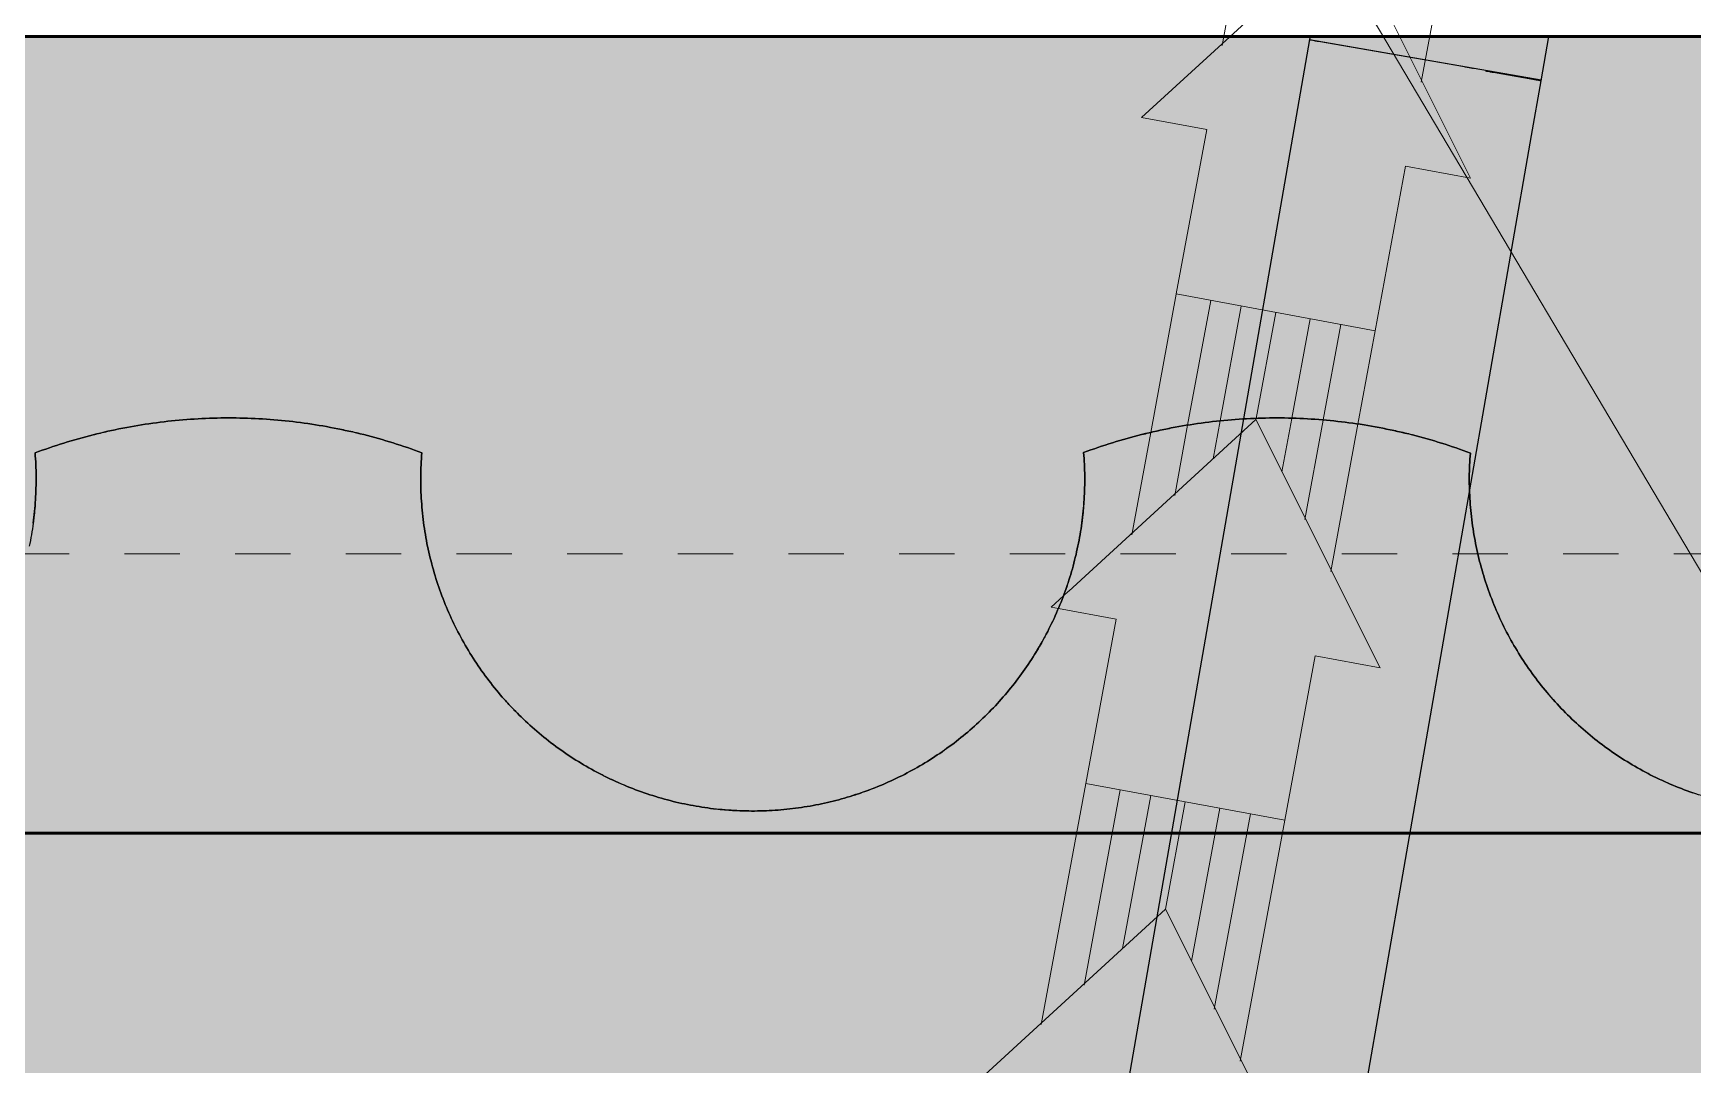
# Model space of a CAD drawing. Header units: metres. Extents: x -1161 to -1081, y 0 to 563.
# Drawn here: x -1113.188 to -1110.189, y 544.195 to 546.06 of the extents above; entities that cross this region are included whole.
import ezdxf

# ---------------------------------------------------------------- set-up
doc = ezdxf.new("R2010")
doc.units = ezdxf.units.M
doc.linetypes.add('JacobsDash', pattern=[0.0045, 0.003, -0.0015])
doc.linetypes.add('JacobsGridLine', pattern=[0.0145, 0.01, -0.001, 0.0025, -0.001])
for name, color, linetype, lineweight in [('A-DETL', 7, 'Continuous', 13), ('A-DETL-GENF', 7, 'Continuous', 9), ('A-FLOR', 7, 'Continuous', 50), ('A-FLOR-HDLN', 7, 'JacobsDash', 18), ('A-GENM', 7, 'Continuous', 35), ('G-ANNO-TEXT', 7, 'Continuous', 9), ('S-BEAM', 7, 'Continuous', 50), ('S-GRID', 7, 'Continuous', 9)]:
    doc.layers.add(name, color=color, linetype=linetype, lineweight=lineweight)

# ---------------------------------------------------------------- blocks, each defined once
blk = doc.blocks.new('T2DPAA-T2D-C3S-SD-M2D-100010_250_dwg-40816791-DRG-2873121 - DECK SLAB GENERAL ARRANGEMENT PLAN')
at = {"lineweight": 18}
for p, q in [((79.6691, -620.2432), (80.092, -620.5137)), ((79.6783, -620.3624), (79.6691, -620.2432)), ((78.7718, -620.3125), (78.7728, -620.3257)), ((78.7969, -620.3286), (78.7718, -620.3125)), ((79.8325, -620.3504), (80.2742, -620.3163)), ((79.1228, -620.4053), (79.3768, -620.3857)), ((79.3769, -620.3856), (79.6783, -620.3624)), ((79.4051, -620.7502), (79.3769, -620.3856)), ((79.1527, -620.4664), (79.3817, -620.4487)), ((79.1753, -620.5211), (79.386, -620.5048)), ((80.092, -620.5137), (79.7157, -620.846)), ((79.3909, -620.5679), (79.1965, -620.5829)), ((79.2135, -620.6451), (79.3958, -620.631)), ((79.225, -620.7006), (79.4001, -620.6871)), ((79.8607, -620.7149), (80.3023, -620.6808)), ((79.2339, -620.7634), (79.405, -620.7502)), ((79.7065, -620.7269), (79.4051, -620.7502)), ((79.7157, -620.846), (79.7065, -620.7269))]:
    blk.add_line(p, q, dxfattribs=at)
at = {"color": 251, "lineweight": 18, "true_color": 0x4d4d4d}
for p, q in [((78.7728, -620.3257), (78.781, -620.4317)), ((78.8075, -620.3354), (78.7969, -620.3286)), ((79.1946, -620.5831), (78.808, -620.3357)), ((77.8745, -620.3819), (78.2973, -620.6524)), ((78.9352, -620.4198), (79.1228, -620.4053)), ((78.781, -620.4317), (78.4796, -620.455)), ((78.0379, -620.4891), (78.4795, -620.455)), ((78.4796, -620.455), (78.5078, -620.8195)), ((79.0242, -620.4764), (79.1527, -620.4664)), ((78.1269, -620.5457), (78.4844, -620.5181)), ((79.1057, -620.5265), (79.1753, -620.5211)), ((78.2083, -620.5958), (78.4887, -620.5742)), ((78.8184, -620.9154), (79.1946, -620.5831)), ((79.1965, -620.5829), (79.1946, -620.5831)), ((78.2973, -620.6524), (77.9211, -620.9847)), ((78.2973, -620.6524), (78.4936, -620.6372)), ((79.1154, -620.6527), (79.2131, -620.6451)), ((78.2181, -620.722), (78.4985, -620.7003)), ((79.0426, -620.7147), (79.2244, -620.7006)), ((78.1453, -620.784), (78.5028, -620.7564)), ((78.9637, -620.7843), (79.2339, -620.7634)), ((78.5078, -620.8195), (78.8092, -620.7962)), ((78.8092, -620.7962), (78.8184, -620.9154)), ((78.0661, -620.8536), (78.5077, -620.8195))]:
    blk.add_line(p, q, dxfattribs=at)
blk = doc.blocks.new('T2DPAA-T2D-PWC-SD-M2D-100001_ProposedDrainage_rvt-1-DRG-2873121 - DECK SLAB GENERAL ARRANGEMENT PLAN')
at = {"lineweight": 18, "rotation": 75.11694444444437}
blk.add_blockref('T2DPAA-T2D-C3S-SD-M2D-100010_250_dwg-40816791-DRG-2873121 - DECK SLAB GENERAL ARRANGEMENT PLAN', (-1731.0833, 628.2185), dxfattribs=at)
blk = doc.blocks.new('T2DPAA-T2D-C3S-RS-M3D-100334_rvt-1-DRG-2873121 - DECK SLAB GENERAL ARRANGEMENT PLAN')
at = {"layer": 'A-GENM', "color": 9, "lineweight": 25, "true_color": 0xbebebe}
for points in [[(-1113.0261, 545.3458), (-1113.0083, 545.3492), (-1112.9904, 545.3522), (-1112.9724, 545.3547)], [(-1112.9724, 545.3547), (-1112.9543, 545.3572), (-1112.9361, 545.3592), (-1112.9179, 545.3607)], [(-1112.9179, 545.3607), (-1112.8996, 545.3623), (-1112.8813, 545.3633), (-1112.863, 545.3638)], [(-1112.863, 545.3638), (-1112.8447, 545.3643), (-1112.8264, 545.3643), (-1112.8081, 545.3638)], [(-1112.8081, 545.3638), (-1112.7898, 545.3633), (-1112.7716, 545.3623), (-1112.7533, 545.3608)], [(-1112.7533, 545.3608), (-1112.7351, 545.3593), (-1112.7169, 545.3574), (-1112.6987, 545.3549)], [(-1112.6987, 545.3549), (-1112.6806, 545.3524), (-1112.6625, 545.3494), (-1112.6446, 545.3459)], [(-1111.1316, 545.346), (-1111.1136, 545.3495), (-1111.0955, 545.3525), (-1111.0774, 545.3549)], [(-1111.0774, 545.3549), (-1111.0593, 545.3574), (-1111.041, 545.3594), (-1111.0228, 545.3609)], [(-1111.0228, 545.3609), (-1111.0046, 545.3624), (-1110.9863, 545.3634), (-1110.968, 545.3638)], [(-1110.968, 545.3638), (-1110.9497, 545.3643), (-1110.9314, 545.3643), (-1110.9131, 545.3638)], [(-1110.9131, 545.3638), (-1110.8948, 545.3632), (-1110.8765, 545.3622), (-1110.8583, 545.3607)], [(-1110.8583, 545.3607), (-1110.84, 545.3592), (-1110.8218, 545.3571), (-1110.8037, 545.3546)], [(-1110.8037, 545.3546), (-1110.7856, 545.3521), (-1110.7675, 545.3491), (-1110.7495, 545.3455)], [(-1113.133, 545.3187), (-1113.1155, 545.3242), (-1113.0979, 545.3292), (-1113.0802, 545.3337)], [(-1112.6446, 545.3459), (-1112.6266, 545.3424), (-1112.6087, 545.3384), (-1112.591, 545.334)], [(-1112.591, 545.334), (-1112.5732, 545.3295), (-1112.5556, 545.3245), (-1112.5381, 545.3191)], [(-1111.238, 545.3193), (-1111.2205, 545.3247), (-1111.2029, 545.3296), (-1111.1852, 545.3341)], [(-1110.7495, 545.3455), (-1110.7316, 545.342), (-1110.7137, 545.338), (-1110.696, 545.3335)], [(-1110.696, 545.3335), (-1110.6782, 545.329), (-1110.6606, 545.324), (-1110.6431, 545.3186)], [(-1113.185, 545.301), (-1113.1678, 545.3074), (-1113.1505, 545.3133), (-1113.133, 545.3187)], [(-1113.1831, 545.2586), (-1113.1832, 545.2727), (-1113.1838, 545.2869), (-1113.185, 545.301)], [(-1112.5381, 545.3191), (-1112.5207, 545.3137), (-1112.5033, 545.3078), (-1112.4862, 545.3014)], [(-1112.4862, 545.3014), (-1112.4873, 545.2868), (-1112.488, 545.2721), (-1112.4881, 545.2575)], [(-1111.29, 545.3016), (-1111.2728, 545.308), (-1111.2555, 545.3139), (-1111.238, 545.3193)], [(-1111.2881, 545.2592), (-1111.2882, 545.2733), (-1111.2889, 545.2875), (-1111.29, 545.3016)], [(-1110.6431, 545.3186), (-1110.6257, 545.3131), (-1110.6084, 545.3072), (-1110.5912, 545.3008)], [(-1110.5912, 545.3008), (-1110.5924, 545.2862), (-1110.593, 545.2715), (-1110.5931, 545.2569)], [(-1113.1843, 545.2162), (-1113.1834, 545.2303), (-1113.183, 545.2444), (-1113.1831, 545.2586)], [(-1112.4881, 545.2575), (-1112.4882, 545.2429), (-1112.4877, 545.2282), (-1112.4867, 545.2136)], [(-1111.2892, 545.2168), (-1111.2883, 545.2309), (-1111.288, 545.245), (-1111.2881, 545.2592)], [(-1110.5931, 545.2569), (-1110.5931, 545.2423), (-1110.5927, 545.2277), (-1110.5917, 545.2131)], [(-1113.1884, 545.174), (-1113.1865, 545.188), (-1113.1851, 545.2021), (-1113.1843, 545.2162)], [(-1112.4867, 545.2136), (-1112.4858, 545.199), (-1112.4843, 545.1845), (-1112.4822, 545.17)], [(-1111.2933, 545.1745), (-1111.2915, 545.1885), (-1111.2901, 545.2026), (-1111.2892, 545.2168)], [(-1110.5917, 545.2131), (-1110.5907, 545.1985), (-1110.5892, 545.1839), (-1110.5871, 545.1694)], [(-1111.3004, 545.1327), (-1111.2975, 545.1465), (-1111.2952, 545.1605), (-1111.2933, 545.1745)], [(-1112.4745, 545.1267), (-1112.4714, 545.1124), (-1112.4678, 545.0982), (-1112.4637, 545.0842)], [(-1111.3104, 545.0914), (-1111.3066, 545.1051), (-1111.3033, 545.1188), (-1111.3004, 545.1327)], [(-1110.5794, 545.1263), (-1110.5763, 545.112), (-1110.5727, 545.0978), (-1110.5685, 545.0838)], [(-1112.4637, 545.0842), (-1112.4595, 545.0702), (-1112.4549, 545.0563), (-1112.4497, 545.0426)], [(-1111.3233, 545.051), (-1111.3186, 545.0643), (-1111.3143, 545.0778), (-1111.3104, 545.0914)], [(-1110.5685, 545.0838), (-1110.5644, 545.0697), (-1110.5597, 545.0559), (-1110.5546, 545.0422)], [(-1112.4497, 545.0426), (-1112.4446, 545.0289), (-1112.4389, 545.0153), (-1112.4328, 545.0021)], [(-1111.3391, 545.0116), (-1111.3334, 545.0245), (-1111.3281, 545.0377), (-1111.3233, 545.051)], [(-1110.5546, 545.0422), (-1110.5494, 545.0285), (-1110.5438, 545.015), (-1110.5376, 545.0017)], [(-1112.4328, 545.0021), (-1112.4267, 544.9888), (-1112.42, 544.9757), (-1112.4129, 544.9629)], [(-1111.3575, 544.9734), (-1111.3509, 544.9859), (-1111.3448, 544.9986), (-1111.3391, 545.0116)], [(-1110.5376, 545.0017), (-1110.5315, 544.9884), (-1110.5249, 544.9754), (-1110.5178, 544.9626)], [(-1112.4129, 544.9629), (-1112.4059, 544.9501), (-1112.3983, 544.9376), (-1112.3903, 544.9253)], [(-1111.3787, 544.9366), (-1111.3712, 544.9486), (-1111.3642, 544.9609), (-1111.3575, 544.9734)], [(-1110.5178, 544.9626), (-1110.5107, 544.9498), (-1110.5031, 544.9373), (-1110.4951, 544.925)], [(-1111.4024, 544.9014), (-1111.3941, 544.9128), (-1111.3862, 544.9246), (-1111.3787, 544.9366)], [(-1112.3903, 544.9253), (-1112.3823, 544.913), (-1112.3738, 544.9011), (-1112.3649, 544.8895)], [(-1111.4285, 544.8679), (-1111.4194, 544.8787), (-1111.4107, 544.8899), (-1111.4024, 544.9014)], [(-1110.4951, 544.925), (-1110.4871, 544.9128), (-1110.4786, 544.9008), (-1110.4697, 544.8892)], [(-1112.3649, 544.8895), (-1112.356, 544.8778), (-1112.3467, 544.8665), (-1112.337, 544.8556)], [(-1110.4697, 544.8892), (-1110.4609, 544.8776), (-1110.4516, 544.8663), (-1110.4418, 544.8554)], [(-1112.337, 544.8556), (-1112.3315, 544.8493), (-1112.3258, 544.8431), (-1112.3199, 544.8371)], [(-1111.4569, 544.8364), (-1111.4471, 544.8465), (-1111.4376, 544.8571), (-1111.4285, 544.8679)], [(-1110.4418, 544.8554), (-1110.4321, 544.8444), (-1110.422, 544.8338), (-1110.4115, 544.8236)], [(-1112.3197, 544.8368), (-1112.3154, 544.8324), (-1112.3111, 544.8281), (-1112.3067, 544.8238)], [(-1112.3067, 544.8238), (-1112.2962, 544.8136), (-1112.2853, 544.8038), (-1112.2741, 544.7943)], [(-1111.4875, 544.8069), (-1111.477, 544.8164), (-1111.4668, 544.8262), (-1111.4569, 544.8364)], [(-1110.4115, 544.8236), (-1110.401, 544.8134), (-1110.3902, 544.8036), (-1110.379, 544.7942)], [(-1112.2741, 544.7943), (-1112.2629, 544.7849), (-1112.2514, 544.7759), (-1112.2395, 544.7673)], [(-1111.5201, 544.7797), (-1111.5089, 544.7884), (-1111.498, 544.7975), (-1111.4875, 544.8069)], [(-1110.379, 544.7942), (-1110.3678, 544.7848), (-1110.3562, 544.7758), (-1110.3444, 544.7672)], [(-1112.2395, 544.7673), (-1112.2277, 544.7588), (-1112.2155, 544.7506), (-1112.203, 544.7429)], [(-1111.5906, 544.7326), (-1111.5783, 544.7396), (-1111.5663, 544.747), (-1111.5545, 544.7549)], [(-1111.5545, 544.7549), (-1111.5427, 544.7628), (-1111.5313, 544.7711), (-1111.5201, 544.7797)], [(-1110.3444, 544.7672), (-1110.3325, 544.7587), (-1110.3204, 544.7505), (-1110.3079, 544.7429)], [(-1112.203, 544.7429), (-1112.1906, 544.7352), (-1112.1778, 544.728), (-1112.1648, 544.7213)], [(-1112.1648, 544.7213), (-1112.1518, 544.7145), (-1112.1386, 544.7082), (-1112.1251, 544.7025)], [(-1111.6282, 544.7128), (-1111.6154, 544.719), (-1111.6029, 544.7255), (-1111.5906, 544.7326)], [(-1110.3079, 544.7429), (-1110.2955, 544.7352), (-1110.2827, 544.728), (-1110.2697, 544.7212)], [(-1112.1251, 544.7025), (-1112.1117, 544.6967), (-1112.098, 544.6914), (-1112.0842, 544.6866)], [(-1111.6671, 544.6958), (-1111.6539, 544.701), (-1111.641, 544.7067), (-1111.6282, 544.7128)], [(-1110.2697, 544.7212), (-1110.2568, 544.7145), (-1110.2435, 544.7082), (-1110.2301, 544.7024)], [(-1110.2301, 544.7024), (-1110.2166, 544.6966), (-1110.203, 544.6914), (-1110.1892, 544.6866)], [(-1112.0842, 544.6866), (-1112.0704, 544.6818), (-1112.0563, 544.6775), (-1112.0422, 544.6737)], [(-1112.0422, 544.6737), (-1112.0285, 544.6701), (-1112.0147, 544.667), (-1112.0008, 544.6643)], [(-1112.0008, 544.6643), (-1111.9869, 544.6616), (-1111.9729, 544.6595), (-1111.9588, 544.6578)], [(-1111.7896, 544.6618), (-1111.7756, 544.6641), (-1111.7618, 544.6669), (-1111.748, 544.6702)], [(-1111.748, 544.6702), (-1111.7342, 544.6735), (-1111.7206, 544.6773), (-1111.7071, 544.6816)], [(-1111.9165, 544.6543), (-1111.9024, 544.6536), (-1111.8882, 544.6535), (-1111.8741, 544.6538)], [(-1111.8741, 544.6538), (-1111.8599, 544.6541), (-1111.8458, 544.6549), (-1111.8317, 544.6563)]]:
    blk.add_open_spline(points, degree=3, dxfattribs=at)
at = {"layer": 'A-GENM', "color": 253, "lineweight": 25, "true_color": 0xa3a3a3}
for points in [[(-1112.9724, 545.3547), (-1112.9904, 545.3522), (-1113.0083, 545.3492), (-1113.0261, 545.3458)], [(-1112.9179, 545.3607), (-1112.9361, 545.3592), (-1112.9543, 545.3572), (-1112.9724, 545.3547)], [(-1112.863, 545.3638), (-1112.8813, 545.3633), (-1112.8996, 545.3623), (-1112.9179, 545.3607)], [(-1112.8081, 545.3638), (-1112.8264, 545.3643), (-1112.8447, 545.3643), (-1112.863, 545.3638)], [(-1112.7533, 545.3608), (-1112.7716, 545.3623), (-1112.7898, 545.3633), (-1112.8081, 545.3638)], [(-1112.6987, 545.3549), (-1112.7169, 545.3574), (-1112.7351, 545.3594), (-1112.7533, 545.3608)], [(-1112.6446, 545.3459), (-1112.6625, 545.3494), (-1112.6806, 545.3524), (-1112.6987, 545.3549)], [(-1111.0774, 545.3549), (-1111.0955, 545.3525), (-1111.1136, 545.3495), (-1111.1316, 545.346)], [(-1111.0228, 545.3609), (-1111.041, 545.3594), (-1111.0593, 545.3574), (-1111.0774, 545.3549)], [(-1110.968, 545.3638), (-1110.9863, 545.3634), (-1111.0046, 545.3624), (-1111.0228, 545.3609)], [(-1110.9131, 545.3638), (-1110.9314, 545.3643), (-1110.9497, 545.3643), (-1110.968, 545.3638)], [(-1110.8583, 545.3607), (-1110.8765, 545.3622), (-1110.8948, 545.3632), (-1110.9131, 545.3638)], [(-1110.8037, 545.3546), (-1110.8218, 545.3571), (-1110.84, 545.3592), (-1110.8583, 545.3607)], [(-1110.7495, 545.3455), (-1110.7675, 545.3491), (-1110.7856, 545.3521), (-1110.8037, 545.3546)], [(-1113.0802, 545.3337), (-1113.0979, 545.3292), (-1113.1155, 545.3242), (-1113.133, 545.3187)], [(-1113.0266, 545.3457), (-1113.0446, 545.3422), (-1113.0624, 545.3381), (-1113.0802, 545.3337)], [(-1112.591, 545.334), (-1112.5999, 545.3362), (-1112.6177, 545.3404), (-1112.6356, 545.3441), (-1112.6446, 545.3459)], [(-1112.5381, 545.3191), (-1112.5556, 545.3245), (-1112.5732, 545.3295), (-1112.591, 545.334)], [(-1111.1852, 545.3341), (-1111.2029, 545.3296), (-1111.2205, 545.3247), (-1111.238, 545.3193)], [(-1111.1316, 545.346), (-1111.1495, 545.3425), (-1111.1674, 545.3386), (-1111.1852, 545.3341)], [(-1110.696, 545.3335), (-1110.7048, 545.3358), (-1110.7226, 545.34), (-1110.7406, 545.3438), (-1110.7495, 545.3455)], [(-1110.6431, 545.3186), (-1110.6606, 545.324), (-1110.6782, 545.329), (-1110.696, 545.3335)], [(-1113.133, 545.3187), (-1113.1505, 545.3133), (-1113.1678, 545.3074), (-1113.185, 545.301)], [(-1113.185, 545.301), (-1113.1838, 545.2869), (-1113.1832, 545.2727), (-1113.1831, 545.2586)], [(-1112.4862, 545.3014), (-1112.5033, 545.3078), (-1112.5207, 545.3137), (-1112.5381, 545.3191)], [(-1112.4881, 545.2575), (-1112.488, 545.2721), (-1112.4873, 545.2868), (-1112.4862, 545.3014)], [(-1111.238, 545.3193), (-1111.2555, 545.3139), (-1111.2728, 545.308), (-1111.29, 545.3016)], [(-1111.29, 545.3016), (-1111.2889, 545.2875), (-1111.2882, 545.2733), (-1111.2881, 545.2592)], [(-1110.5912, 545.3008), (-1110.6084, 545.3072), (-1110.6257, 545.3131), (-1110.6431, 545.3186)], [(-1110.5931, 545.2569), (-1110.593, 545.2715), (-1110.5924, 545.2862), (-1110.5912, 545.3008)], [(-1113.1831, 545.2586), (-1113.183, 545.2444), (-1113.1834, 545.2303), (-1113.1843, 545.2162)], [(-1112.4867, 545.2136), (-1112.4877, 545.2282), (-1112.4882, 545.2429), (-1112.4881, 545.2575)], [(-1111.2881, 545.2592), (-1111.288, 545.245), (-1111.2883, 545.2309), (-1111.2892, 545.2168)], [(-1110.5917, 545.2131), (-1110.5927, 545.2277), (-1110.5932, 545.2423), (-1110.5931, 545.2569)], [(-1112.4822, 545.17), (-1112.4843, 545.1845), (-1112.4858, 545.199), (-1112.4867, 545.2136)], [(-1110.5871, 545.1694), (-1110.5892, 545.1839), (-1110.5907, 545.1985), (-1110.5917, 545.2131)], [(-1113.1884, 545.174), (-1113.1903, 545.16), (-1113.1926, 545.146), (-1113.1955, 545.1322)], [(-1111.2933, 545.1745), (-1111.2952, 545.1605), (-1111.2975, 545.1465), (-1111.3004, 545.1327)], [(-1112.4745, 545.1267), (-1112.4776, 545.141), (-1112.4802, 545.1555), (-1112.4822, 545.17)], [(-1110.5794, 545.1263), (-1110.5825, 545.1405), (-1110.5851, 545.155), (-1110.5871, 545.1694)], [(-1112.4637, 545.0842), (-1112.4678, 545.0982), (-1112.4714, 545.1124), (-1112.4745, 545.1267)], [(-1111.3004, 545.1327), (-1111.3033, 545.1188), (-1111.3066, 545.1051), (-1111.3104, 545.0914)], [(-1110.5685, 545.0838), (-1110.5727, 545.0978), (-1110.5763, 545.112), (-1110.5794, 545.1263)], [(-1112.4497, 545.0426), (-1112.4549, 545.0563), (-1112.4595, 545.0702), (-1112.4637, 545.0842)], [(-1111.3104, 545.0914), (-1111.3123, 545.0846), (-1111.3164, 545.0711), (-1111.3209, 545.0577), (-1111.3233, 545.051)], [(-1110.5546, 545.0422), (-1110.5597, 545.0558), (-1110.5644, 545.0697), (-1110.5685, 545.0838)], [(-1112.4328, 545.0021), (-1112.4389, 545.0153), (-1112.4446, 545.0289), (-1112.4497, 545.0426)], [(-1111.3233, 545.051), (-1111.3281, 545.0377), (-1111.3334, 545.0245), (-1111.3391, 545.0116)], [(-1110.5376, 545.0017), (-1110.5438, 545.015), (-1110.5494, 545.0285), (-1110.5546, 545.0422)], [(-1112.4129, 544.9629), (-1112.42, 544.9757), (-1112.4267, 544.9888), (-1112.4328, 545.0021)], [(-1111.3391, 545.0116), (-1111.3448, 544.9986), (-1111.3509, 544.9859), (-1111.3575, 544.9734)], [(-1110.5178, 544.9626), (-1110.5249, 544.9754), (-1110.5315, 544.9884), (-1110.5376, 545.0017)], [(-1112.3903, 544.9253), (-1112.3983, 544.9376), (-1112.4059, 544.9501), (-1112.4129, 544.9629)], [(-1110.4951, 544.925), (-1110.5031, 544.9373), (-1110.5107, 544.9498), (-1110.5178, 544.9626)], [(-1111.3787, 544.9366), (-1111.3862, 544.9246), (-1111.3941, 544.9128), (-1111.4024, 544.9014)], [(-1112.3649, 544.8895), (-1112.3738, 544.9011), (-1112.3823, 544.913), (-1112.3903, 544.9253)], [(-1111.4024, 544.9014), (-1111.4107, 544.8899), (-1111.4194, 544.8787), (-1111.4285, 544.8679)], [(-1110.4697, 544.8892), (-1110.4786, 544.9008), (-1110.4871, 544.9128), (-1110.4951, 544.925)], [(-1112.337, 544.8556), (-1112.3467, 544.8665), (-1112.356, 544.8778), (-1112.3649, 544.8895)], [(-1110.4418, 544.8554), (-1110.4515, 544.8663), (-1110.4609, 544.8776), (-1110.4697, 544.8892)], [(-1112.3199, 544.8371), (-1112.3258, 544.8431), (-1112.3315, 544.8493), (-1112.337, 544.8556)], [(-1111.4285, 544.8679), (-1111.4376, 544.8571), (-1111.4471, 544.8465), (-1111.4569, 544.8364)], [(-1110.4115, 544.8236), (-1110.422, 544.8338), (-1110.4321, 544.8444), (-1110.4418, 544.8554)], [(-1112.3067, 544.8238), (-1112.3111, 544.8281), (-1112.3154, 544.8324), (-1112.3197, 544.8368)], [(-1112.2742, 544.7943), (-1112.2854, 544.8038), (-1112.2962, 544.8136), (-1112.3067, 544.8238)], [(-1111.4569, 544.8364), (-1111.4668, 544.8262), (-1111.477, 544.8164), (-1111.4875, 544.8069)], [(-1110.379, 544.7942), (-1110.3902, 544.8036), (-1110.4011, 544.8134), (-1110.4115, 544.8236)], [(-1112.2395, 544.7673), (-1112.2514, 544.7759), (-1112.2629, 544.7849), (-1112.2742, 544.7943)], [(-1111.4875, 544.8069), (-1111.498, 544.7975), (-1111.5089, 544.7884), (-1111.5201, 544.7797)], [(-1110.3444, 544.7672), (-1110.3562, 544.7758), (-1110.3678, 544.7848), (-1110.379, 544.7942)], [(-1112.203, 544.7429), (-1112.2155, 544.7506), (-1112.2277, 544.7587), (-1112.2395, 544.7673)], [(-1111.5545, 544.7549), (-1111.5663, 544.747), (-1111.5783, 544.7396), (-1111.5906, 544.7326)], [(-1111.5201, 544.7797), (-1111.5313, 544.771), (-1111.5427, 544.7628), (-1111.5545, 544.7549)], [(-1110.3079, 544.7429), (-1110.3204, 544.7505), (-1110.3325, 544.7587), (-1110.3444, 544.7672)], [(-1112.1648, 544.7213), (-1112.1778, 544.728), (-1112.1906, 544.7352), (-1112.203, 544.7429)], [(-1112.1251, 544.7024), (-1112.1319, 544.7053), (-1112.1452, 544.7114), (-1112.1583, 544.7179), (-1112.1648, 544.7213)], [(-1111.5906, 544.7326), (-1111.6029, 544.7255), (-1111.6154, 544.719), (-1111.6282, 544.7128)], [(-1110.2697, 544.7212), (-1110.2827, 544.728), (-1110.2954, 544.7352), (-1110.3079, 544.7429)], [(-1112.0842, 544.6866), (-1112.098, 544.6914), (-1112.1117, 544.6967), (-1112.1251, 544.7024)], [(-1111.6671, 544.6958), (-1111.6803, 544.6906), (-1111.6936, 544.6858), (-1111.7071, 544.6816)], [(-1111.6282, 544.7128), (-1111.641, 544.7067), (-1111.6539, 544.701), (-1111.6671, 544.6958)], [(-1110.2301, 544.7024), (-1110.2368, 544.7053), (-1110.2501, 544.7113), (-1110.2632, 544.7178), (-1110.2697, 544.7212)], [(-1110.1892, 544.6866), (-1110.203, 544.6913), (-1110.2166, 544.6966), (-1110.2301, 544.7024)], [(-1112.0422, 544.6737), (-1112.0563, 544.6775), (-1112.0704, 544.6818), (-1112.0842, 544.6866)], [(-1112.0008, 544.6643), (-1112.0147, 544.667), (-1112.0285, 544.6701), (-1112.0422, 544.6737)], [(-1111.9588, 544.6578), (-1111.9729, 544.6595), (-1111.9869, 544.6617), (-1112.0008, 544.6643)], [(-1111.7896, 544.6618), (-1111.8036, 544.6594), (-1111.8176, 544.6576), (-1111.8317, 544.6563)], [(-1111.748, 544.6702), (-1111.7618, 544.6669), (-1111.7756, 544.6641), (-1111.7896, 544.6618)], [(-1111.7071, 544.6816), (-1111.7206, 544.6773), (-1111.7342, 544.6735), (-1111.748, 544.6702)], [(-1110.1472, 544.6737), (-1110.1613, 544.6775), (-1110.1753, 544.6818), (-1110.1892, 544.6866)], [(-1111.9165, 544.6543), (-1111.9307, 544.655), (-1111.9448, 544.6561), (-1111.9588, 544.6578)], [(-1111.8741, 544.6538), (-1111.8882, 544.6535), (-1111.9024, 544.6536), (-1111.9165, 544.6543)], [(-1111.8317, 544.6563), (-1111.8458, 544.6549), (-1111.8599, 544.6541), (-1111.8741, 544.6538)]]:
    blk.add_open_spline(points, degree=3, dxfattribs=at)
at = {"layer": 'A-GENM', "color": 9, "lineweight": 25, "true_color": 0xbebebe}
for points, knots in [([(-1113.0802, 545.3337), (-1113.0713, 545.3359), (-1113.0535, 545.3402), (-1113.0356, 545.3439), (-1113.0266, 545.3457)], [-0.84615385, -0.84615385, -0.84615385, -0.84615385, -0.80769231, -0.76923077, -0.76923077, -0.76923077, -0.76923077]), ([(-1111.1852, 545.3341), (-1111.1763, 545.3363), (-1111.1585, 545.3405), (-1111.1405, 545.3443), (-1111.1316, 545.346)], [-0.84615385, -0.84615385, -0.84615385, -0.84615385, -0.80769231, -0.76923077, -0.76923077, -0.76923077, -0.76923077]), ([(-1112.4822, 545.17), (-1112.4812, 545.1627), (-1112.4789, 545.1483), (-1112.4761, 545.1339), (-1112.4745, 545.1267)], [-0.84210526, -0.84210526, -0.84210526, -0.84210526, -0.81578947, -0.78947368, -0.78947368, -0.78947368, -0.78947368]), ([(-1110.5871, 545.1694), (-1110.5861, 545.1622), (-1110.5838, 545.1478), (-1110.581, 545.1334), (-1110.5794, 545.1263)], [-0.84210526, -0.84210526, -0.84210526, -0.84210526, -0.81578947, -0.78947368, -0.78947368, -0.78947368, -0.78947368]), ([(-1111.7071, 544.6816), (-1111.7037, 544.6826), (-1111.6903, 544.687), (-1111.677, 544.6919), (-1111.6671, 544.6958)], [-0.7037037, -0.7037037, -0.7037037, -0.7037037, -0.69444444, -0.66666667, -0.66666667, -0.66666667, -0.66666667]), ([(-1111.8317, 544.6563), (-1111.8247, 544.6569), (-1111.8106, 544.6585), (-1111.7966, 544.6606), (-1111.7896, 544.6618)], [-0.81481481, -0.81481481, -0.81481481, -0.81481481, -0.7962963, -0.77777778, -0.77777778, -0.77777778, -0.77777778]), ([(-1111.9588, 544.6578), (-1111.9483, 544.6566), (-1111.9342, 544.6553), (-1111.9201, 544.6545), (-1111.9165, 544.6543)], [-0.92592593, -0.92592593, -0.92592593, -0.92592593, -0.89814815, -0.88888889, -0.88888889, -0.88888889, -0.88888889])]:
    blk.add_open_spline(points, degree=3, knots=knots, dxfattribs=at)
at = {"layer": 'A-GENM', "color": 253, "lineweight": 25, "true_color": 0xa3a3a3}
for points, knots in [([(-1113.1843, 545.2162), (-1113.1849, 545.2056), (-1113.1862, 545.1915), (-1113.1879, 545.1775), (-1113.1884, 545.174)], [-0.92592593, -0.92592593, -0.92592593, -0.92592593, -0.89814815, -0.88888889, -0.88888889, -0.88888889, -0.88888889]), ([(-1111.2892, 545.2168), (-1111.2899, 545.2062), (-1111.2911, 545.1921), (-1111.2929, 545.178), (-1111.2933, 545.1745)], [-0.92592593, -0.92592593, -0.92592593, -0.92592593, -0.89814815, -0.88888889, -0.88888889, -0.88888889, -0.88888889]), ([(-1111.3575, 544.9734), (-1111.3592, 544.9703), (-1111.3659, 544.9578), (-1111.3731, 544.9456), (-1111.3787, 544.9366)], [-0.70369898, -0.70369898, -0.70369898, -0.70369898, -0.69444444, -0.66666667, -0.66666667, -0.66666667, -0.66666667])]:
    blk.add_open_spline(points, degree=3, knots=knots, dxfattribs=at)
blk = doc.blocks.new('kerb 4B_2 - kerb 4B_2-6314758-DRG-2873121 - DECK SLAB GENERAL ARRANGEMENT PLAN')
at = {"layer": 'A-FLOR', "lineweight": 25}
for p, q in [((242.4026, 1213.8647), (207.5752, 1210.8177)), ((242.4083, 1213.8652), (242.4026, 1213.8647)), ((242.4026, 1213.8647), (242.4397, 1213.4414)), ((242.4269, 1213.5812), (242.4033, 1213.8484)), ((242.4825, 1213.5861), (242.4125, 1213.8493)), ((242.4924, 1213.5486), (242.4867, 1213.5703)), ((242.4367, 1213.4562), (242.4304, 1213.5283)), ((242.5152, 1213.463), (242.4963, 1213.5341)), ((220.9691, 1211.5629), (242.338, 1213.4325)), ((242.338, 1213.4325), (242.4381, 1213.4412)), ((242.4381, 1213.4412), (242.5191, 1213.4483))]:
    blk.add_line(p, q, dxfattribs=at)
at = {"layer": 'A-FLOR', "lineweight": 25, "flags": 128}
for points in [[(242.4125, 1213.8493), (242.4116, 1213.8527), (242.4107, 1213.8561), (242.4099, 1213.8591), (242.4092, 1213.8617), (242.4087, 1213.8636), (242.4084, 1213.8648), (242.4083, 1213.8652)], [(242.4867, 1213.5703), (242.4864, 1213.5714), (242.4859, 1213.5733), (242.4852, 1213.5759), (242.4844, 1213.579), (242.4834, 1213.5825), (242.4825, 1213.5861)], [(242.4963, 1213.5341), (242.4954, 1213.5375), (242.4945, 1213.5407), (242.4938, 1213.5436), (242.4932, 1213.5459), (242.4927, 1213.5476), (242.4924, 1213.5486)], [(242.5191, 1213.4483), (242.519, 1213.4487), (242.5187, 1213.4498), (242.5182, 1213.4515), (242.5176, 1213.4538), (242.5169, 1213.4566), (242.516, 1213.4597), (242.5152, 1213.463)]]:
    blk.add_lwpolyline(points, dxfattribs=at)
at = {"layer": 'A-FLOR', "lineweight": 25}
for points, knots in [([(242.4033, 1213.8485), (242.4031, 1213.8508), (242.4027, 1213.8556), (242.4023, 1213.861), (242.4021, 1213.8641), (242.402, 1213.8647), (242.402, 1213.8647)], [0, 0, 0, 0, 0.285714, 0.571429, 0.785714, 1, 1, 1, 1]), ([(242.4282, 1213.5652), (242.4282, 1213.5654), (242.4281, 1213.5662), (242.428, 1213.5688), (242.4275, 1213.5738), (242.4271, 1213.5788), (242.4269, 1213.5812)], [0, 0, 0, 0, 0.166667, 0.333333, 0.666667, 1, 1, 1, 1]), ([(242.4381, 1213.4412), (242.4381, 1213.4412), (242.4381, 1213.4415), (242.438, 1213.4426), (242.4378, 1213.4444), (242.4375, 1213.4476), (242.4371, 1213.4517), (242.4368, 1213.455), (242.4367, 1213.4562)], [0, 0, 0, 0, 0.142857, 0.285714, 0.428571, 0.571429, 0.857143, 1, 1, 1, 1])]:
    blk.add_open_spline(points, degree=3, knots=knots, dxfattribs=at)
blk.add_open_spline([(242.4304, 1213.5283), (242.4302, 1213.5307), (242.4298, 1213.5353), (242.4294, 1213.5408), (242.4292, 1213.5427), (242.4292, 1213.5431)], degree=3, dxfattribs=at)

msp = doc.modelspace()

# ---------------------------------------------------------------- hatches: boundary and pattern name
at = {"layer": 'A-DETL-GENF', "true_color": 0xc0c0c0, "transparency": 33554624}
h = msp.add_hatch(color=9, dxfattribs=at)
h.paths.add_polyline_path([(-1111.4068, 507.6833), (-1111.4038, 509.3104), (-1115.8427, 509.5292), (-1115.9672, 509.6084), (-1116.0843, 509.6947), (-1116.1785, 509.7729), (-1116.2782, 509.8688), (-1115.9515, 510.1359), (-1115.8802, 510.0721), (-1115.8383, 510.0373), (-1111.9939, 509.8934), (-1111.8511, 509.8074), (-1111.7031, 509.7308), (-1111.5505, 509.6639), (-1111.3939, 509.607), (-1105.4244, 543.8703), (-1105.0297, 543.8889), (-1105.0437, 546.0535), (-1135.8197, 546.0535), (-1135.8232, 544.1752), (-1141.7908, 509.9228), (-1142.1676, 509.9226), (-1142.1716, 507.7407), (-1111.7207, 507.6839)])
h.paths.add_polyline_path([(-1141.9428, 509.9086), (-1141.9428, 509.9086), (-1141.8958, 509.9086)])
h.paths.add_polyline_path([(-1113.0758, 510.4344), (-1113.5295, 511.0763), (-1112.9817, 510.9822), (-1113.0494, 510.5882)])
h.paths.add_polyline_path([(-1114.5522, 511.4141), (-1114.5522, 511.4142), (-1114.5522, 511.4142)])
h.paths.add_polyline_path([(-1114.5522, 511.4141), (-1114.5522, 511.4142), (-1114.5522, 511.4142)])
h.paths.add_polyline_path([(-1114.5522, 511.4142), (-1114.5522, 511.4142), (-1114.5548, 511.4883)])
h.paths.add_polyline_path([(-1116.9781, 512.2536), (-1116.9781, 512.2536), (-1116.9781, 512.4315)])
h.paths.add_polyline_path([(-1115.0674, 515.8749), (-1115.1233, 515.8783), (-1115.1771, 515.894), (-1115.2259, 515.9213), (-1115.2675, 515.9588), (-1115.2997, 516.0046), (-1115.3209, 516.0564), (-1115.3301, 516.1116), (-1115.3267, 516.1675), (-1115.311, 516.2212), (-1115.2837, 516.2701), (-1115.2462, 516.3117), (-1115.2004, 516.3439), (-1115.1486, 516.3651), (-1115.0934, 516.3743), (-1115.0375, 516.3709), (-1114.9838, 516.3552), (-1114.9349, 516.3279), (-1114.8933, 516.2904), (-1114.8611, 516.2446), (-1114.8399, 516.1928), (-1114.8308, 516.1376), (-1114.8341, 516.0817), (-1114.8499, 516.028), (-1114.8771, 515.9791), (-1114.9146, 515.9375), (-1114.9604, 515.9053), (-1115.0122, 515.8841)])
h.paths.add_polyline_path([(-1137.0676, 517.9372), (-1137.2404, 517.9646), (-1137.17, 518.409), (-1136.9972, 518.3817)])
h.paths.add_polyline_path([(-1115.8363, 519.4858), (-1116.5316, 519.4858), (-1116.5316, 520.4658), (-1115.5188, 520.4658), (-1115.6916, 519.4858)])
h.paths.add_polyline_path([(-1132.9721, 520.4137), (-1133.8993, 520.6601), (-1133.7199, 521.6724), (-1132.7564, 521.2255), (-1132.8746, 520.7806)])
h.paths.add_polyline_path([(-1124.1477, 521.9446), (-1124.2036, 521.9479), (-1124.2573, 521.9637), (-1124.3062, 521.9909), (-1124.3478, 522.0284), (-1124.38, 522.0742), (-1124.4012, 522.126), (-1124.4103, 522.1813), (-1124.4069, 522.2371), (-1124.3912, 522.2909), (-1124.3639, 522.3398), (-1124.3264, 522.3813), (-1124.2807, 522.4135), (-1124.2288, 522.4347), (-1124.1736, 522.4439), (-1124.1177, 522.4405), (-1124.064, 522.4248), (-1124.0151, 522.3975), (-1123.9735, 522.36), (-1123.9413, 522.3142), (-1123.9201, 522.2624), (-1123.911, 522.2072), (-1123.9144, 522.1513), (-1123.9301, 522.0976), (-1123.9574, 522.0487), (-1123.9948, 522.0071), (-1124.0406, 521.9749), (-1124.0924, 521.9537)])
h.paths.add_polyline_path([(-1110.154, 535.2026), (-1110.3264, 535.2326), (-1110.2491, 535.6759), (-1110.0767, 535.6459), (-1110.1405, 535.28)])
h.paths.add_polyline_path([(-1121.9534, 535.2613), (-1122.0093, 535.2655), (-1122.0627, 535.2821), (-1122.1112, 535.3101), (-1122.1522, 535.3482), (-1122.1838, 535.395), (-1122.2041, 535.4467), (-1122.2123, 535.502), (-1122.2081, 535.5579), (-1122.1915, 535.6113), (-1122.1635, 535.6598), (-1122.1253, 535.7008), (-1122.079, 535.7323), (-1122.0269, 535.7526), (-1121.9715, 535.7609), (-1121.9157, 535.7567), (-1121.8622, 535.7401), (-1121.8138, 535.7121), (-1121.7728, 535.6739), (-1121.7413, 535.6276), (-1121.7207, 535.5739), (-1121.7127, 535.5201), (-1121.7169, 535.4643), (-1121.7335, 535.4108), (-1121.7615, 535.3624), (-1121.7997, 535.3214), (-1121.8459, 535.2899), (-1121.8981, 535.2695), (-1121.925, 535.2655)])
h.paths.add_polyline_path([(-1132.0744, 541.518), (-1131.9775, 542.0653), (-1131.4302, 541.9684), (-1131.7649, 541.7344)])
h.paths.add_polyline_path([(-1108.9396, 542.3796), (-1108.9396, 542.3796), (-1109.1005, 542.4389)])
h.paths.add_polyline_path([(-1127.7567, 542.3791), (-1127.7567, 542.3796), (-1127.7567, 542.3796)])
h.paths.add_polyline_path([(-1125.0406, 542.3796), (-1125.0406, 542.3796), (-1125.0359, 542.3796)])
h.paths.add_polyline_path([(-1109.9652, 543.3779), (-1109.9652, 543.3779), (-1109.9652, 543.3941)])
h.paths.add_polyline_path([(-1114.5775, 543.3779), (-1114.5775, 543.3779), (-1114.6427, 543.3779)])
h.paths.add_polyline_path([(-1114.7136, 543.3779), (-1114.7136, 543.3779), (-1114.8848, 543.3779)])
h.paths.add_polyline_path([(-1114.6994, 543.3779), (-1114.6994, 543.3779), (-1114.7136, 543.3779)])
h.paths.add_polyline_path([(-1114.6852, 543.3779), (-1114.6852, 543.3779), (-1114.6994, 543.3779)])
h.paths.add_polyline_path([(-1115.2978, 543.3779), (-1115.2978, 543.3779), (-1115.3382, 543.3779)])
h.paths.add_polyline_path([(-1125.1849, 543.378), (-1125.1849, 543.378), (-1125.241, 543.378)])
h.paths.add_polyline_path([(-1125.1674, 543.378), (-1125.1674, 543.378), (-1125.1849, 543.378)])
h.paths.add_polyline_path([(-1127.0023, 543.378), (-1127.0023, 543.378), (-1127.0023, 543.3869)])
h.paths.add_polyline_path([(-1127.227, 543.378), (-1127.227, 543.378), (-1127.2365, 543.378)])
h.paths.add_polyline_path([(-1135.8562, 543.378), (-1135.8562, 543.378), (-1135.8562, 543.3908)])
h.paths.add_polyline_path([(-1109.5636, 543.5777), (-1109.5636, 543.5777), (-1109.4664, 543.5777)])
h.paths.add_polyline_path([(-1113.5623, 543.5777), (-1113.5623, 543.5777), (-1113.5359, 543.5777)])
h.paths.add_polyline_path([(-1113.6023, 543.5777), (-1113.6023, 543.5777), (-1113.5623, 543.5777)])
h.paths.add_polyline_path([(-1113.6432, 543.5777), (-1113.6432, 543.5777), (-1113.6023, 543.5777)])
h.paths.add_polyline_path([(-1113.6847, 543.5777), (-1113.6847, 543.5777), (-1113.6432, 543.5777)])
h.paths.add_polyline_path([(-1113.7268, 543.5777), (-1113.7268, 543.5777), (-1113.6847, 543.5777)])
h.paths.add_polyline_path([(-1113.7317, 543.5777), (-1113.7317, 543.5777), (-1113.7268, 543.5777)])
h.paths.add_polyline_path([(-1113.7692, 543.5777), (-1113.7692, 543.5777), (-1113.7657, 543.5777)])
h.paths.add_polyline_path([(-1115.2665, 543.5777), (-1115.2665, 543.5777), (-1115.1667, 543.5777)])
h.paths.add_polyline_path([(-1115.6955, 543.5777), (-1115.6955, 543.5777), (-1115.6955, 543.5777)])
h.paths.add_polyline_path([(-1117.3617, 543.5777), (-1117.3617, 543.5777), (-1117.3219, 543.5777)])
h.paths.add_polyline_path([(-1123.9205, 543.5778), (-1123.9205, 543.5778), (-1123.9121, 543.5778)])
h.paths.add_polyline_path([(-1123.8701, 543.5778), (-1123.8701, 543.5778), (-1123.8286, 543.5778)])
h.paths.add_polyline_path([(-1124.8468, 543.5778), (-1124.8468, 543.5778), (-1124.8434, 543.5778)])
h.paths.add_polyline_path([(-1124.5357, 543.5778), (-1124.5357, 543.5778), (-1124.5357, 543.5893)])
h.paths.add_polyline_path([(-1125.773, 543.5778), (-1125.773, 543.5778), (-1125.7272, 543.5778)])
h.paths.add_polyline_path([(-1134.3195, 543.5779), (-1134.3195, 543.5779), (-1134.2873, 543.5779)])
h.paths.add_polyline_path([(-1134.2648, 543.5779), (-1134.2648, 543.5779), (-1134.1429, 543.5779)])
h.paths.add_polyline_path([(-1134.5774, 543.5779), (-1134.5774, 543.5779), (-1134.5345, 543.5779)])
h.paths.add_polyline_path([(-1134.6205, 543.5779), (-1134.6205, 543.5779), (-1134.6078, 543.5779)])
h.paths.add_polyline_path([(-1127.5997, 543.9528), (-1127.5997, 543.9528), (-1127.5997, 543.9535)])

# ---------------------------------------------------------------- linework, layer by layer
at = {"layer": 'A-DETL', "lineweight": 50}
msp.add_line((-1105.0437, 546.0535), (-1135.8197, 546.0535), dxfattribs=at)
at = {"layer": 'A-FLOR'}
msp.add_line((-1135.8197, 546.0535), (-1105.0437, 546.0535), dxfattribs=at)
at = {"layer": 'G-ANNO-TEXT'}
msp.add_line((-1108.893, 542.926), (-1111.0988, 546.6439), dxfattribs=at)
at = {"layer": 'S-BEAM', "color": 252, "true_color": 0x888888}
for p, q in [((-1116.8203, 546.0536), (-1110.8808, 546.0536)), ((-1110.4493, 546.0536), (-1105.0453, 546.0536)), ((-1105.0436, 544.6136), (-1116.8203, 544.6136))]:
    msp.add_line(p, q, dxfattribs=at)
at = {"layer": 'S-GRID', "linetype": 'JacobsGridLine', "lineweight": 18}
msp.add_line((-1138.4233, 545.1185), (-1103.0234, 545.1185), dxfattribs=at)

# ---------------------------------------------------------------- block references
at = {"lineweight": 5}
for name in ['T2DPAA-T2D-C3S-RS-M3D-100334_rvt-1-DRG-2873121 - DECK SLAB GENERAL ARRANGEMENT PLAN', 'T2DPAA-T2D-PWC-SD-M2D-100001_ProposedDrainage_rvt-1-DRG-2873121 - DECK SLAB GENERAL ARRANGEMENT PLAN']:
    msp.add_blockref(name, (0, 0), dxfattribs=at)
at = {"layer": 'A-FLOR-HDLN', "lineweight": 25, "rotation": 75.11694444444437}
msp.add_blockref('kerb 4B_2 - kerb 4B_2-6314758-DRG-2873121 - DECK SLAB GENERAL ARRANGEMENT PLAN', (0, 0), dxfattribs=at)

doc.saveas('drawing.dxf')
